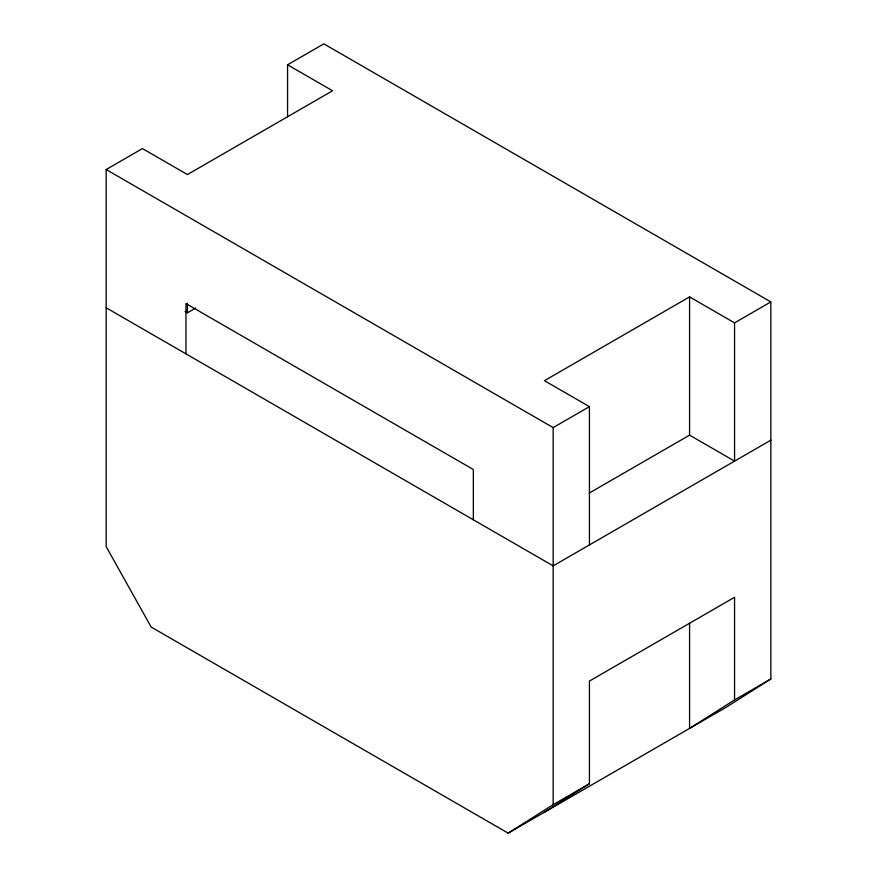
<?xml version="1.0" encoding="UTF-8"?>
<svg xmlns="http://www.w3.org/2000/svg" width="877" height="877" viewBox="0 0 877 877"><rect width="100%" height="100%" fill="white"/><g stroke="black" fill="none" stroke-linecap="round" stroke-linejoin="round"><path stroke-width="1.32" d="M287.568 116.816L287.568 64.799L332.558 90.769L187.426 174.556L142.436 148.586L106.161 169.535L106.161 546.59L151.151 627.033L508.167 833.15L553.157 804.658L589.432 783.709L589.432 681.067L734.564 597.281L734.564 699.923L689.574 728.414L689.574 623.218M544.442 812.201L589.432 783.709M287.568 64.799L323.843 43.85L770.839 301.918L770.839 678.973L725.849 707.465L508.167 833.15M185.058 311.445L187.426 312.815L195.692 308.046M770.839 301.918L734.564 322.868L689.574 296.897L544.442 380.684L589.432 406.654L589.432 544.913M106.161 169.535L553.157 427.603L589.432 406.654M589.278 493.049L689.574 435.145L734.564 461.127L734.564 322.868M770.839 440.177L553.157 565.862L106.161 307.783M734.564 699.923L770.839 678.973M689.574 296.897L689.574 435.145M553.157 427.603L553.157 804.658M473.328 519.776L473.328 469.502L185.979 303.595L185.979 353.87M187.426 303.234L187.426 312.815"/></g></svg>
